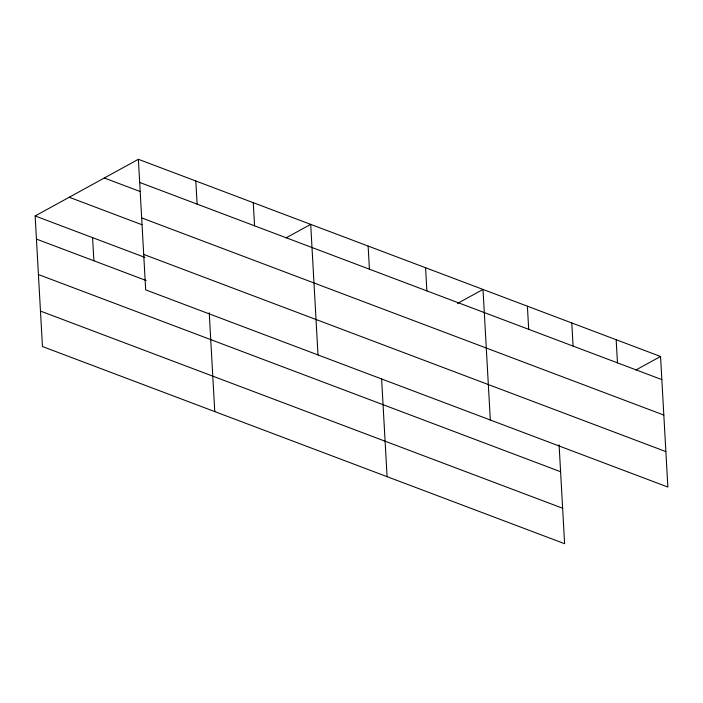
<?xml version="1.0" encoding="UTF-8"?>
<svg xmlns="http://www.w3.org/2000/svg" width="703" height="703" viewBox="0 0 703 703"><rect width="100%" height="100%" fill="white"/><g stroke="black" fill="none" stroke-linecap="round" stroke-linejoin="round"><path stroke-width="1.05" d="M559.096 444.858L564.614 543.7L42.452 346.526L35.15 215.953L138.386 159.3L660.548 356.474L667.85 487.047L145.679 289.873L138.386 159.3M286.095 237.869L310.7 224.371L318.002 354.936M457.46 303.459L483.014 289.434L490.316 420.007M635.943 369.971L660.548 356.474M139.677 182.437L661.839 379.611M104.316 178L140.213 191.55M141.654 217.895L663.825 415.069M69.219 197.262L142.041 224.758M143.702 254.424L665.864 451.59M35.15 215.953L144.897 257.395M36.442 239.09L146.189 280.532M38.428 274.548L560.59 471.722M40.466 311.077L562.637 508.243M616.162 339.716L617.462 362.853M571.785 322.949L573.077 346.096M527.399 306.192L528.691 329.329M425.579 267.746L426.87 290.884M381.615 378.899L387.081 476.66M368.135 246.059L369.426 269.196M253.256 202.675L254.556 225.821M209.239 312.756L214.767 411.598M195.821 180.987L197.112 204.125M92.585 237.64L93.886 260.787"/></g></svg>
